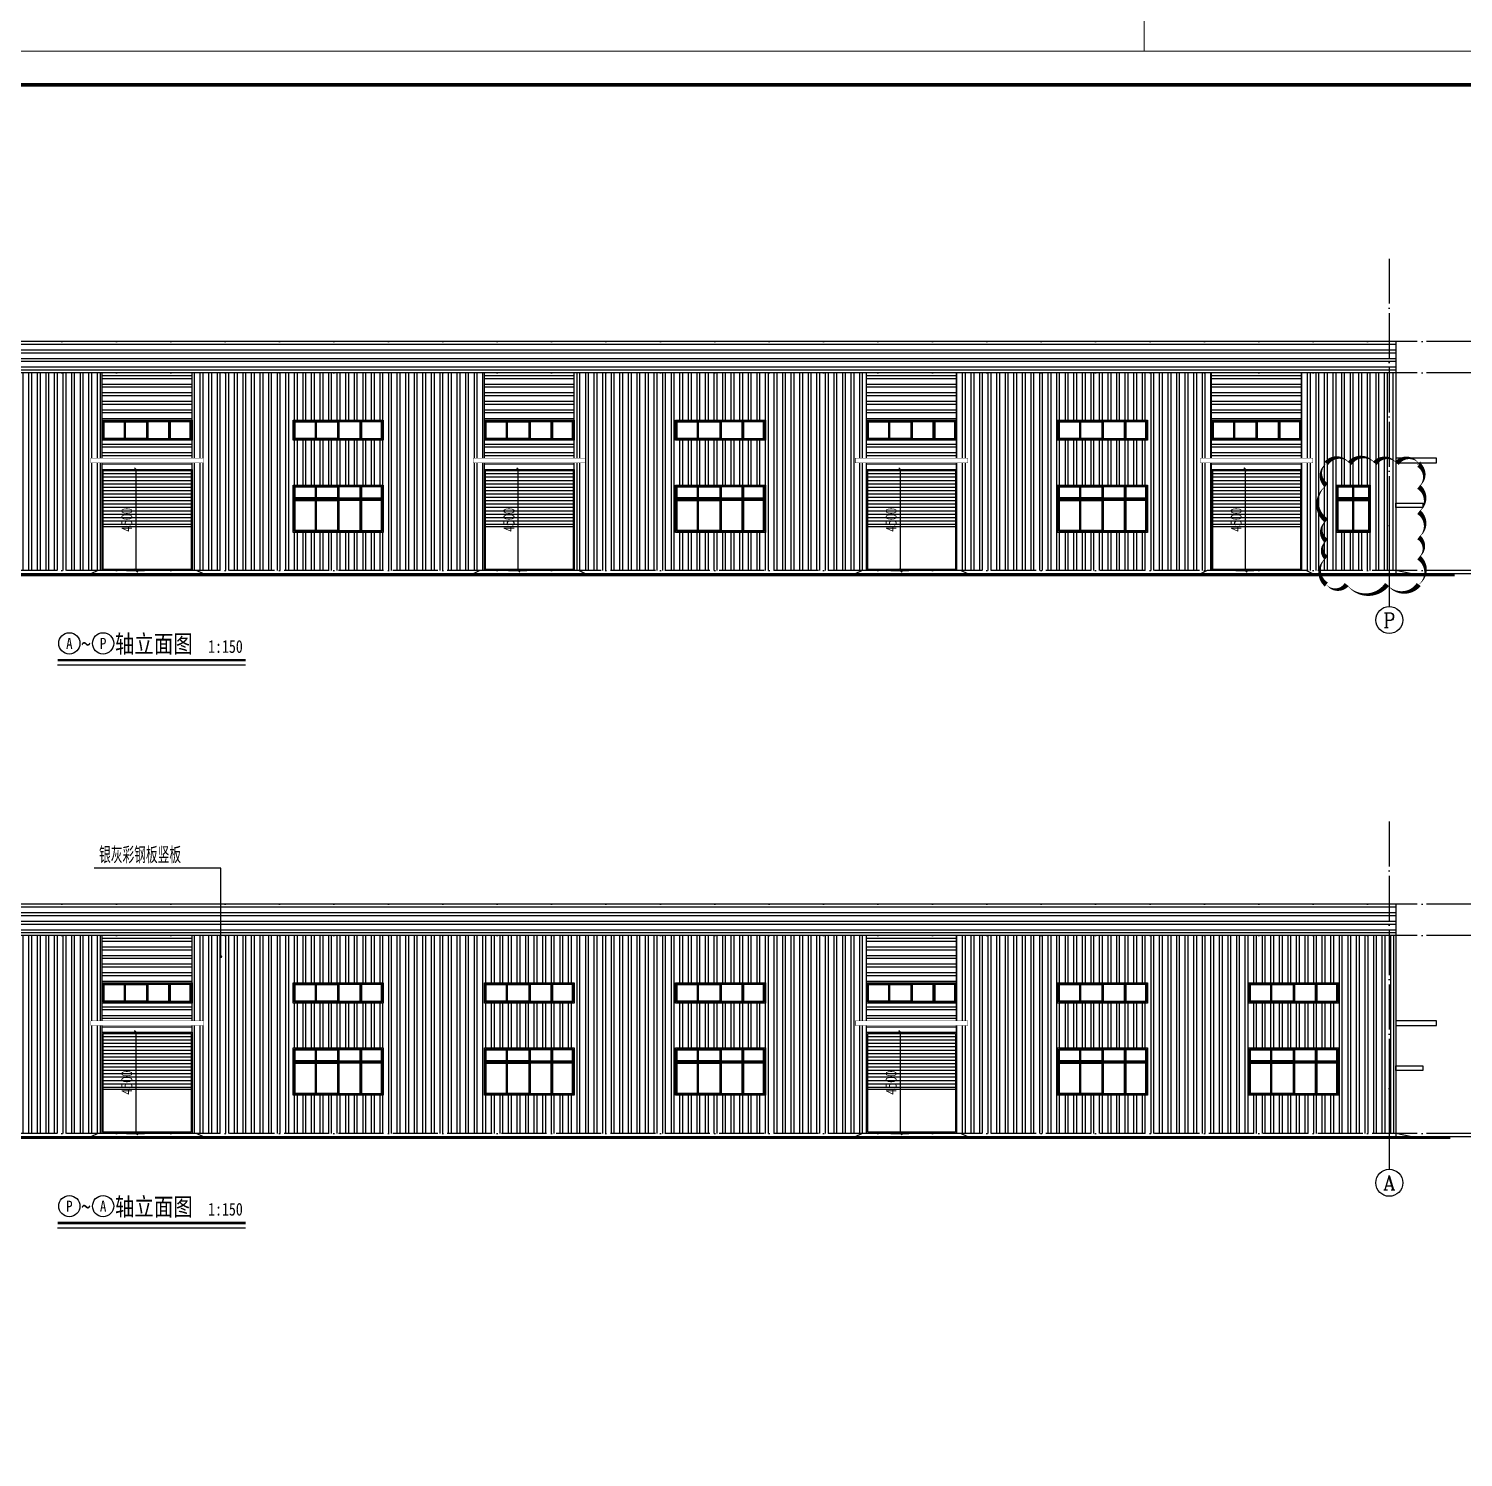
# Model space of a CAD drawing. Extents: x -275060 to -14507, y -783073 to -270523.
# Drawn here: x -116320 to -52506, y -689798 to -626224 of the extents above; entities that cross this region are included whole.
import ezdxf
from ezdxf.enums import TextEntityAlignment as Align

# ---------------------------------------------------------------- set-up
doc = ezdxf.new("R2010")
doc.units = 0
doc.header["$LTSCALE"] = 1000
doc.header["$MEASUREMENT"] = 0
doc.linetypes.add('DOTE', pattern=[2.42, 2, -0.2, 0.02, -0.2])
doc.layers.get('Defpoints').update_dxf_attribs({"color": 252})
for name, color, linetype in [('A-L-wall(建筑立面)', 2, 'Continuous'), ('AXIS', 3, 'Continuous'), ('DIM_LEAD', 3, 'Continuous'), ('DIM_SYMB', 3, 'Continuous'), ('DOTE', 1, 'Continuous'), ('PUB_DIM', 3, 'Continuous'), ('PUB_HATCH', 8, 'Continuous'), ('PUB_TAB', 7, 'Continuous'), ('STAIR', 2, 'Continuous'), ('WINDOW', 4, 'Continuous')]:
    doc.layers.add(name, color=color, linetype=linetype)
doc.layers.add('DIM_MODI', color=6, linetype='Continuous', plot=False)
doc.layers.add('TK', color=252, linetype='Continuous', lineweight=13)
doc.styles.add('_TCH_AXIS', font='COMPLEX', dxfattribs={"bigfont": 'GBCBIG'})
doc.styles.add('_TCH_DIM', font='SIMPLEX', dxfattribs={"bigfont": 'GBCBIG'})
doc.styles.add('_TCH_DIM_T3', font='SIMPLEX', dxfattribs={"width": 0.705882, "bigfont": 'GBCBIG'})
doc.styles.add('仿宋体', font='', dxfattribs={"width": 0.8})
doc.styles.get('仿宋体').set_extended_font_data('SimSun')
doc.dimstyles.new('_TCH_ARCH&&150', dxfattribs={"dimtxt": 446.25, "dimasz": 150, "dimexe": 375, "dimexo": 450, "dimgap": 189.375, "dimtad": 1, "dimdec": 0, "dimzin": 0, "dimdsep": 46, "dimtxsty": '_TCH_DIM_T3', "dimblk": 'ARCHTICK', "dimcen": 0.09, "dimclrt": 7, "dimazin": 2, "dimtfac": 1, "dimtdec": 0, "dimtix": 1, "dimtmove": 2, "dimatfit": 3, "dimfxl": 0, "dimtolj": 1, "dimtzin": 0, "dimarcsym": 0})
pattern_1 = [(90, (-909931.5, 83638.5), (-381, 3e-14), []), (90, (-909804.5, 83765.5), (-381, 3e-14), [])]
pattern_2 = [(90, (-909931.5, -22545.5), (-381, 3e-14), []), (90, (-909804.5, -22418.5), (-381, 3e-14), [])]

# ---------------------------------------------------------------- blocks, each defined once
blk = doc.blocks.new('C1')
at = {"layer": 'WINDOW'}
for p, q in [((1000, 4950), (1000, 4150)), ((2000, 4950), (2000, 4150)), ((3000, 4950), (3000, 4150)), ((1000, 2050), (1000, 50)), ((2000, 2050), (2000, 50)), ((3000, 2050), (3000, 50)), ((3950, 1500), (50, 1500)), ((3950, 1450), (50, 1450))]:
    blk.add_line(p, q, dxfattribs=at)
for points in [[(4000, 4100), (0, 4100), (0, 5000), (4000, 5000)], [(3950, 4150), (50, 4150), (50, 4950), (3950, 4950)], [(80, 4920), (970, 4920), (970, 4180), (80, 4180)], [(1030, 4920), (1970, 4920), (1970, 4180), (1030, 4180)], [(2970, 4920), (2030, 4920), (2030, 4180), (2970, 4180)], [(3920, 4920), (3030, 4920), (3030, 4180), (3920, 4180)], [(4000, 0), (0, 0), (0, 2100), (4000, 2100)], [(3950, 50), (50, 50), (50, 2050), (3950, 2050)], [(80, 2020), (970, 2020), (970, 1530), (80, 1530)], [(1030, 2020), (1970, 2020), (1970, 1530), (1030, 1530)], [(2970, 2020), (2030, 2020), (2030, 1530), (2970, 1530)], [(3920, 2020), (3030, 2020), (3030, 1530), (3920, 1530)], [(80, 1420), (970, 1420), (970, 80), (80, 80)], [(1030, 1420), (1970, 1420), (1970, 80), (1030, 80)], [(2970, 1420), (2030, 1420), (2030, 80), (2970, 80)], [(3920, 1420), (3030, 1420), (3030, 80), (3920, 80)]]:
    blk.add_lwpolyline(points, close=True, dxfattribs=at)
blk = doc.blocks.new('_ArchTick')
at = {"color": 0, "linetype": 'ByBlock', "const_width": 0.4}
blk.add_lwpolyline([(-0.5, -0.5), (0.5, 0.5)], dxfattribs=at)
blk = doc.blocks.new('*D471')
at = {"layer": 'Defpoints', "color": 0, "transparency": 16777216}
for p in [(-3870, 4650), (-2993, 4650), (-3870, 150)]:
    blk.add_point(p, dxfattribs=at)
at = {"layer": 'PUB_DIM', "color": 0, "lineweight": -2, "transparency": 16777216}
for p, q in [((-3420, 4650), (-2618, 4650)), ((-2993, 150), (-2993, 4650)), ((-3420, 150), (-2618, 150))]:
    blk.add_line(p, q, dxfattribs=at)
at = {"layer": 'PUB_DIM', "color": 0, "lineweight": -2, "transparency": 16777216, "xscale": 150, "yscale": 150, "zscale": 150}
for p, rotation in [((-2993, 4650), 90), ((-2993, 150), 270)]:
    blk.add_blockref('_ArchTick', p, dxfattribs=dict(at, rotation=rotation))
at = {"layer": 'PUB_DIM', "color": 7, "transparency": 16777216, "insert": (-3405, 2400), "char_height": 446.2, "attachment_point": 5, "rotation": 90, "style": '_TCH_DIM_T3'}
blk.add_mtext('\\A1;4500', dxfattribs=at)
blk = doc.blocks.new('TK-A0')
at = {"layer": 'TK'}
for p, q in [((1189, 841), (0, 841)), ((1189, 0), (1189, 841)), ((1179, 831), (25, 831))]:
    blk.add_line(p, q, dxfattribs=at)
at = {"layer": 'TK', "const_width": 1}
blk.add_lwpolyline([(25, 831), (1179, 831), (1179, 10), (25, 10)], close=True, dxfattribs=at)
blk = doc.blocks.new('M1')
at = {"layer": 'PUB_HATCH'}
h = blk.add_hatch(dxfattribs=at)
h.set_pattern_fill('_USER', color=256, scale=150, style=0, pattern_type=0)
h.set_pattern_definition([(180, (461751.49, 383876.83), (0, 150), [])])
h.paths.add_polyline_path([(-550, 4600), (-4450, 4600), (-4450, 2109.8), (-550, 2109.8)])
at = {"layer": 'STAIR', "const_width": 16}
blk.add_lwpolyline([(-5000, 5150), (-5000, 4950), (0, 4950), (0, 5150), (-5000, 5150)], dxfattribs=at)
at = {"layer": 'STAIR'}
blk.add_lwpolyline([(0, 0), (-300, 150), (-4700, 150), (-5000, 0)], dxfattribs=at)
at = {"layer": 'WINDOW'}
for p, q in [((-3500, 6800), (-3500, 6000)), ((-2500, 6800), (-2500, 6000)), ((-1500, 6800), (-1500, 6000)), ((-4450, 2109.8), (-550, 2109.8))]:
    blk.add_line(p, q, dxfattribs=at)
for points in [[(-500, 5950), (-4500, 5950), (-4500, 6850), (-500, 6850)], [(-550, 6000), (-4450, 6000), (-4450, 6800), (-550, 6800)], [(-4420, 6770), (-3530, 6770), (-3530, 6030), (-4420, 6030)], [(-3470, 6770), (-2530, 6770), (-2530, 6030), (-3470, 6030)], [(-1530, 6770), (-2470, 6770), (-2470, 6030), (-1530, 6030)], [(-580, 6770), (-1470, 6770), (-1470, 6030), (-580, 6030)], [(-500, 150), (-4500, 150), (-4500, 4650), (-500, 4650)], [(-550, 200), (-4450, 200), (-4450, 4600), (-550, 4600)]]:
    blk.add_lwpolyline(points, close=True, dxfattribs=at)
at = {"layer": 'PUB_DIM'}
dim = blk.add_aligned_dim(p1=(-3870, 150), p2=(-3870, 4650), distance=-877.4, dimstyle='_TCH_ARCH&&150', dxfattribs=at)
dim.commit()
dim.dimension.update_dxf_attribs({"geometry": '*D471', "text_midpoint": (-3405.1, 2400)})

msp = doc.modelspace()

# ---------------------------------------------------------------- hatches: boundary and pattern name
at = {"layer": 'PUB_HATCH'}
h = msp.add_hatch(dxfattribs=at)
h.set_pattern_fill('ANSI32,_O', color=256, scale=80, angle=135)
h.set_pattern_definition([(180, (-909931.5, 83638.5), (-3e-14, -381), []), (180, (-910058.5, 83765.5), (-3e-14, -381), [])])
h.paths.add_polyline_path([(-55800.4, -640138.1), (-166300.4, -640138.1), (-166300.4, -641538.1), (-55800.4, -641538.1)])
h.paths.add_polyline_path([(-166300.4, -640138.1), (-166600.4, -640138.1), (-166600.4, -641538.1), (-166300.4, -641538.1)])
h.paths.add_polyline_path([(-55500.4, -640138.1), (-55800.4, -640138.1), (-55800.4, -641538.1), (-55500.4, -641538.1)])
h = msp.add_hatch(dxfattribs=at)
h.set_pattern_fill('ANSI32,_O', color=256, scale=80, angle=45)
h.set_pattern_definition(pattern_1)
h.paths.add_polyline_path([(-113050.4, -641538.1), (-143050.4, -641538.1), (-143050.4, -645338.1), (-142550.4, -645338.1), (-142550.4, -645538.1), (-143050.4, -645538.1), (-143050.4, -645838.1), (-143050.4, -650338.1), (-113050.4, -650338.1), (-113050.4, -645838.1), (-113050.4, -645538.1), (-113550.4, -645538.1), (-113550.4, -645338.1), (-113050.4, -645338.1)])
h.paths.add_polyline_path([(-130050.4, -643638.1), (-126050.4, -643638.1), (-126050.4, -644538.1), (-130050.4, -644538.1)], flags=16)
h.paths.add_polyline_path([(-130000.4, -644488.1), (-130000.4, -643688.1), (-126100.4, -643688.1), (-126100.4, -644488.1)], flags=0)
h.paths.add_polyline_path([(-129970.4, -644458.1), (-129970.4, -643718.1), (-129050.4, -643718.1), (-129050.4, -644458.1), (-129020.4, -644458.1), (-129020.4, -643718.1), (-128050.4, -643718.1), (-128050.4, -644458.1), (-128020.4, -644458.1), (-128020.4, -643718.1), (-127050.4, -643718.1), (-127050.4, -644458.1), (-127020.4, -644458.1), (-127020.4, -643718.1), (-126130.4, -643718.1), (-126130.4, -644458.1), (-127050.4, -644458.1), (-127050.4, -643718.1), (-127080.4, -643718.1), (-127080.4, -644458.1), (-128050.4, -644458.1), (-128050.4, -643718.1), (-128080.4, -643718.1), (-128080.4, -644458.1), (-129050.4, -644458.1), (-129050.4, -643718.1), (-129080.4, -643718.1), (-129080.4, -644458.1)], flags=0)
h.paths.add_polyline_path([(-130050.4, -646538.1), (-126050.4, -646538.1), (-126050.4, -648638.1), (-130050.4, -648638.1)], flags=16)
h.paths.add_polyline_path([(-130000.4, -646588.1), (-126100.4, -646588.1), (-126100.4, -648588.1), (-130000.4, -648588.1)], flags=0)
h.paths.add_polyline_path([(-129970.4, -646618.1), (-129050.4, -646618.1), (-129050.4, -647108.1), (-129020.4, -647108.1), (-129020.4, -646618.1), (-128050.4, -646618.1), (-128050.4, -647108.1), (-128020.4, -647108.1), (-128020.4, -646618.1), (-127050.4, -646618.1), (-127050.4, -647108.1), (-127020.4, -647108.1), (-127020.4, -646618.1), (-126130.4, -646618.1), (-126130.4, -647138.1), (-127050.4, -647138.1), (-127050.4, -647188.1), (-126130.4, -647188.1), (-126130.4, -648558.1), (-127050.4, -648558.1), (-127050.4, -647218.1), (-127080.4, -647218.1), (-127080.4, -648558.1), (-128050.4, -648558.1), (-128050.4, -647218.1), (-128080.4, -647218.1), (-128080.4, -648558.1), (-129050.4, -648558.1), (-129050.4, -647218.1), (-129080.4, -647218.1), (-129080.4, -648558.1), (-129970.4, -648558.1), (-129970.4, -647188.1), (-129050.4, -647188.1), (-129050.4, -647138.1), (-129970.4, -647138.1)], flags=0)
h.paths.add_polyline_path([(-134550.4, -644538.1), (-138550.4, -644538.1), (-138550.4, -643638.1), (-134550.4, -643638.1)], flags=16)
h.paths.add_polyline_path([(-138500.4, -644488.1), (-138500.4, -643688.1), (-134600.4, -643688.1), (-134600.4, -644488.1)], flags=0)
h.paths.add_polyline_path([(-134630.4, -644458.1), (-135550.4, -644458.1), (-135550.4, -643718.1), (-135580.4, -643718.1), (-135580.4, -644458.1), (-136550.4, -644458.1), (-136550.4, -643718.1), (-136580.4, -643718.1), (-136580.4, -644458.1), (-137550.4, -644458.1), (-137550.4, -643718.1), (-137580.4, -643718.1), (-137580.4, -644458.1), (-138470.4, -644458.1), (-138470.4, -643718.1), (-137550.4, -643718.1), (-137550.4, -644458.1), (-137520.4, -644458.1), (-137520.4, -643718.1), (-136550.4, -643718.1), (-136550.4, -644458.1), (-136520.4, -644458.1), (-136520.4, -643718.1), (-135550.4, -643718.1), (-135550.4, -644458.1), (-135520.4, -644458.1), (-135520.4, -643718.1), (-134630.4, -643718.1)], flags=0)
h.paths.add_polyline_path([(-134550.4, -646538.1), (-134550.4, -648638.1), (-138550.4, -648638.1), (-138550.4, -646538.1)], flags=16)
h.paths.add_polyline_path([(-134600.4, -646588.1), (-134600.4, -648588.1), (-138500.4, -648588.1), (-138500.4, -646588.1)], flags=0)
h.paths.add_polyline_path([(-134630.4, -646618.1), (-134630.4, -647138.1), (-135550.4, -647138.1), (-135550.4, -647188.1), (-134630.4, -647188.1), (-134630.4, -648558.1), (-135550.4, -648558.1), (-135550.4, -647218.1), (-135580.4, -647218.1), (-135580.4, -648558.1), (-136550.4, -648558.1), (-136550.4, -647218.1), (-136580.4, -647218.1), (-136580.4, -648558.1), (-137550.4, -648558.1), (-137550.4, -647218.1), (-137580.4, -647218.1), (-137580.4, -648558.1), (-138470.4, -648558.1), (-138470.4, -647188.1), (-137550.4, -647188.1), (-137550.4, -647138.1), (-138470.4, -647138.1), (-138470.4, -646618.1), (-137550.4, -646618.1), (-137550.4, -647108.1), (-137520.4, -647108.1), (-137520.4, -646618.1), (-136550.4, -646618.1), (-136550.4, -647108.1), (-136520.4, -647108.1), (-136520.4, -646618.1), (-135550.4, -646618.1), (-135550.4, -647108.1), (-135520.4, -647108.1), (-135520.4, -646618.1)], flags=0)
h.paths.add_polyline_path([(-121550.4, -643638.1), (-117550.4, -643638.1), (-117550.4, -644538.1), (-121550.4, -644538.1)], flags=16)
h.paths.add_polyline_path([(-121500.4, -644488.1), (-121470.4, -644488.1), (-121470.4, -643688.1), (-121500.4, -643688.1), (-121500.4, -643718.1), (-120550.4, -643718.1), (-120550.4, -643688.1), (-120580.4, -643688.1), (-120580.4, -644488.1), (-120550.4, -644488.1), (-120550.4, -644458.1), (-121500.4, -644458.1)], flags=0)
h.paths.add_polyline_path([(-121550.4, -646538.1), (-117550.4, -646538.1), (-117550.4, -648638.1), (-121550.4, -648638.1)], flags=16)
h.paths.add_polyline_path([(-121500.4, -646588.1), (-117600.4, -646588.1), (-117600.4, -648588.1), (-121500.4, -648588.1)], flags=0)
h.paths.add_polyline_path([(-121470.4, -646618.1), (-120550.4, -646618.1), (-120550.4, -647108.1), (-120520.4, -647108.1), (-120520.4, -646618.1), (-119550.4, -646618.1), (-119550.4, -647108.1), (-119520.4, -647108.1), (-119520.4, -646618.1), (-118550.4, -646618.1), (-118550.4, -647108.1), (-118520.4, -647108.1), (-118520.4, -646618.1), (-117630.4, -646618.1), (-117630.4, -647138.1), (-118550.4, -647138.1), (-118550.4, -647188.1), (-117630.4, -647188.1), (-117630.4, -648558.1), (-118550.4, -648558.1), (-118550.4, -647218.1), (-118580.4, -647218.1), (-118580.4, -648558.1), (-119550.4, -648558.1), (-119550.4, -647218.1), (-119580.4, -647218.1), (-119580.4, -648558.1), (-120550.4, -648558.1), (-120550.4, -647218.1), (-120580.4, -647218.1), (-120580.4, -648558.1), (-121470.4, -648558.1), (-121470.4, -647188.1), (-120550.4, -647188.1), (-120550.4, -647138.1), (-121470.4, -647138.1)], flags=0)
h.paths.add_polyline_path([(-120520.4, -644458.1), (-120520.4, -643718.1), (-119550.4, -643718.1), (-119550.4, -644458.1), (-119520.4, -644458.1), (-119520.4, -643718.1), (-118550.4, -643718.1), (-118550.4, -644458.1), (-118520.4, -644458.1), (-118520.4, -643718.1), (-117630.4, -643718.1), (-117630.4, -644458.1), (-118550.4, -644458.1), (-118550.4, -643718.1), (-118580.4, -643718.1), (-118580.4, -644458.1), (-119550.4, -644458.1), (-119550.4, -643718.1), (-119580.4, -643718.1), (-119580.4, -644458.1)], flags=0)
h = msp.add_hatch(dxfattribs=at)
h.set_pattern_fill('ANSI32,_O', color=256, scale=80, angle=135)
h.set_pattern_definition([(180, (-875931.5, 83638.5), (-3e-14, -381), []), (180, (-876058.5, 83765.5), (-3e-14, -381), [])])
h.paths.add_polyline_path([(-109050.4, -641538.1), (-113050.4, -641538.1), (-113050.4, -643638.1), (-109050.4, -643638.1)])
h.paths.add_polyline_path([(-109050.4, -644538.1), (-113050.4, -644538.1), (-113050.4, -645338.1), (-109050.4, -645338.1)])
h.paths.add_polyline_path([(-109050.4, -645538.1), (-113050.4, -645538.1), (-113050.4, -645838.1), (-109050.4, -645838.1)])
h = msp.add_hatch(dxfattribs=at)
h.set_pattern_fill('ANSI32,_O', color=256, scale=80, angle=45)
h.set_pattern_definition(pattern_1)
h.paths.add_polyline_path([(-96050.4, -645838.1), (-96050.4, -645538.1), (-96550.4, -645538.1), (-96550.4, -645338.1), (-96050.4, -645338.1), (-96050.4, -641538.1), (-109050.4, -641538.1), (-109050.4, -645338.1), (-108550.4, -645338.1), (-108550.4, -645538.1), (-109050.4, -645538.1), (-109050.4, -645838.1), (-109050.4, -650338.1), (-96050.4, -650338.1)])
h.paths.add_polyline_path([(-100550.4, -648638.1), (-104550.4, -648638.1), (-104550.4, -646538.1), (-100550.4, -646538.1)], flags=16)
h.paths.add_polyline_path([(-100600.4, -648588.1), (-104500.4, -648588.1), (-104500.4, -646588.1), (-100600.4, -646588.1)], flags=0)
h.paths.add_polyline_path([(-100630.4, -647138.1), (-101550.4, -647138.1), (-101550.4, -647188.1), (-100630.4, -647188.1), (-100630.4, -648558.1), (-101550.4, -648558.1), (-101550.4, -647218.1), (-101580.4, -647218.1), (-101580.4, -648558.1), (-102550.4, -648558.1), (-102550.4, -647218.1), (-102580.4, -647218.1), (-102580.4, -648558.1), (-103550.4, -648558.1), (-103550.4, -647218.1), (-103580.4, -647218.1), (-103580.4, -648558.1), (-104470.4, -648558.1), (-104470.4, -647188.1), (-103550.4, -647188.1), (-103550.4, -647138.1), (-104470.4, -647138.1), (-104470.4, -646618.1), (-103550.4, -646618.1), (-103550.4, -647108.1), (-103520.4, -647108.1), (-103520.4, -646618.1), (-102550.4, -646618.1), (-102550.4, -647108.1), (-102520.4, -647108.1), (-102520.4, -646618.1), (-101550.4, -646618.1), (-101550.4, -647108.1), (-101520.4, -647108.1), (-101520.4, -646618.1), (-100630.4, -646618.1)], flags=0)
h.paths.add_polyline_path([(-100550.4, -644538.1), (-104550.4, -644538.1), (-104550.4, -643638.1), (-100550.4, -643638.1)], flags=16)
h.paths.add_polyline_path([(-100600.4, -644488.1), (-104500.4, -644488.1), (-104500.4, -643688.1), (-100600.4, -643688.1)], flags=0)
h.paths.add_polyline_path([(-100630.4, -644458.1), (-101550.4, -644458.1), (-101550.4, -643718.1), (-101580.4, -643718.1), (-101580.4, -644458.1), (-102550.4, -644458.1), (-102550.4, -643718.1), (-102580.4, -643718.1), (-102580.4, -644458.1), (-103550.4, -644458.1), (-103550.4, -643718.1), (-103580.4, -643718.1), (-103580.4, -644458.1), (-104470.4, -644458.1), (-104470.4, -643718.1), (-103550.4, -643718.1), (-103550.4, -644458.1), (-103520.4, -644458.1), (-103520.4, -643718.1), (-102550.4, -643718.1), (-102550.4, -644458.1), (-102520.4, -644458.1), (-102520.4, -643718.1), (-101550.4, -643718.1), (-101550.4, -644458.1), (-101520.4, -644458.1), (-101520.4, -643718.1), (-100630.4, -643718.1)], flags=0)
h = msp.add_hatch(dxfattribs=at)
h.set_pattern_fill('ANSI32,_O', color=256, scale=80, angle=135)
h.set_pattern_definition([(180, (-858931.5, 83638.5), (-3e-14, -381), []), (180, (-859058.5, 83765.5), (-3e-14, -381), [])])
h.paths.add_polyline_path([(-92050.4, -641538.1), (-96050.4, -641538.1), (-96050.4, -643638.1), (-92050.4, -643638.1)])
h.paths.add_polyline_path([(-92050.4, -644538.1), (-96050.4, -644538.1), (-96050.4, -645338.1), (-92050.4, -645338.1)])
h.paths.add_polyline_path([(-92050.4, -645538.1), (-96050.4, -645538.1), (-96050.4, -645838.1), (-92050.4, -645838.1)])
h = msp.add_hatch(dxfattribs=at)
h.set_pattern_fill('ANSI32,_O', color=256, scale=80, angle=45)
h.set_pattern_definition(pattern_1)
h.paths.add_polyline_path([(-79050.4, -645838.1), (-79050.4, -645538.1), (-79550.4, -645538.1), (-79550.4, -645338.1), (-79050.4, -645338.1), (-79050.4, -641538.1), (-92050.4, -641538.1), (-92050.4, -645338.1), (-91550.4, -645338.1), (-91550.4, -645538.1), (-92050.4, -645538.1), (-92050.4, -645838.1), (-92050.4, -650338.1), (-79050.4, -650338.1)])
h.paths.add_polyline_path([(-83550.4, -646538.1), (-83550.4, -648638.1), (-87550.4, -648638.1), (-87550.4, -646538.1)], flags=16)
h.paths.add_polyline_path([(-83600.4, -646588.1), (-83600.4, -648588.1), (-87500.4, -648588.1), (-87500.4, -646588.1)], flags=0)
h.paths.add_polyline_path([(-83630.4, -646618.1), (-83630.4, -647138.1), (-84550.4, -647138.1), (-84550.4, -647188.1), (-83630.4, -647188.1), (-83630.4, -648558.1), (-84550.4, -648558.1), (-84550.4, -647218.1), (-84580.4, -647218.1), (-84580.4, -648558.1), (-85550.4, -648558.1), (-85550.4, -647218.1), (-85580.4, -647218.1), (-85580.4, -648558.1), (-86550.4, -648558.1), (-86550.4, -647218.1), (-86580.4, -647218.1), (-86580.4, -648558.1), (-87470.4, -648558.1), (-87470.4, -647188.1), (-86550.4, -647188.1), (-86550.4, -647138.1), (-87470.4, -647138.1), (-87470.4, -646618.1), (-86550.4, -646618.1), (-86550.4, -647108.1), (-86520.4, -647108.1), (-86520.4, -646618.1), (-85550.4, -646618.1), (-85550.4, -647108.1), (-85520.4, -647108.1), (-85520.4, -646618.1), (-84550.4, -646618.1), (-84550.4, -647108.1), (-84520.4, -647108.1), (-84520.4, -646618.1)], flags=0)
h.paths.add_polyline_path([(-83550.4, -644538.1), (-87550.4, -644538.1), (-87550.4, -643638.1), (-83550.4, -643638.1)], flags=16)
h.paths.add_polyline_path([(-83600.4, -644488.1), (-87500.4, -644488.1), (-87500.4, -643688.1), (-83600.4, -643688.1)], flags=0)
h.paths.add_polyline_path([(-83630.4, -644458.1), (-84550.4, -644458.1), (-84550.4, -643718.1), (-84580.4, -643718.1), (-84580.4, -644458.1), (-85550.4, -644458.1), (-85550.4, -643718.1), (-85580.4, -643718.1), (-85580.4, -644458.1), (-86550.4, -644458.1), (-86550.4, -643718.1), (-86580.4, -643718.1), (-86580.4, -644458.1), (-87470.4, -644458.1), (-87470.4, -643718.1), (-86550.4, -643718.1), (-86550.4, -644458.1), (-86520.4, -644458.1), (-86520.4, -643718.1), (-85550.4, -643718.1), (-85550.4, -644458.1), (-85520.4, -644458.1), (-85520.4, -643718.1), (-84550.4, -643718.1), (-84550.4, -644458.1), (-84520.4, -644458.1), (-84520.4, -643718.1), (-83630.4, -643718.1)], flags=0)
h = msp.add_hatch(dxfattribs=at)
h.set_pattern_fill('ANSI32,_O', color=256, scale=80, angle=135)
h.set_pattern_definition([(180, (-841931.5, 83638.5), (-3e-14, -381), []), (180, (-842058.5, 83765.5), (-3e-14, -381), [])])
h.paths.add_polyline_path([(-75050.4, -641538.1), (-79050.4, -641538.1), (-79050.4, -643638.1), (-75050.4, -643638.1)])
h.paths.add_polyline_path([(-75050.4, -644538.1), (-79050.4, -644538.1), (-79050.4, -645338.1), (-75050.4, -645338.1)])
h.paths.add_polyline_path([(-75050.4, -645538.1), (-79050.4, -645538.1), (-79050.4, -645838.1), (-75050.4, -645838.1)])
h = msp.add_hatch(dxfattribs=at)
h.set_pattern_fill('ANSI32,_O', color=256, scale=80, angle=45)
h.set_pattern_definition(pattern_1)
h.paths.add_polyline_path([(-63700.4, -645538.1), (-64200.4, -645538.1), (-64200.4, -645338.1), (-63700.4, -645338.1), (-63700.4, -641538.1), (-75050.4, -641538.1), (-75050.4, -645338.1), (-74550.4, -645338.1), (-74550.4, -645538.1), (-75050.4, -645538.1), (-75050.4, -645838.1), (-75050.4, -650338.1), (-63700.4, -650338.1), (-63700.4, -645838.1)])
h.paths.add_polyline_path([(-66550.4, -646538.1), (-66550.4, -648638.1), (-70550.4, -648638.1), (-70550.4, -646538.1)], flags=16)
h.paths.add_polyline_path([(-66600.4, -646588.1), (-66600.4, -648588.1), (-70500.4, -648588.1), (-70500.4, -646588.1)], flags=0)
h.paths.add_polyline_path([(-67550.4, -646618.1), (-67550.4, -647108.1), (-67520.4, -647108.1), (-67520.4, -646618.1), (-66630.4, -646618.1), (-66630.4, -647138.1), (-67550.4, -647138.1), (-67550.4, -647188.1), (-66630.4, -647188.1), (-66630.4, -648558.1), (-67550.4, -648558.1), (-67550.4, -647218.1), (-67580.4, -647218.1), (-67580.4, -648558.1), (-68550.4, -648558.1), (-68550.4, -647218.1), (-68580.4, -647218.1), (-68580.4, -648558.1), (-69550.4, -648558.1), (-69550.4, -647218.1), (-69580.4, -647218.1), (-69580.4, -648558.1), (-70470.4, -648558.1), (-70470.4, -647188.1), (-69550.4, -647188.1), (-69550.4, -647138.1), (-70470.4, -647138.1), (-70470.4, -646618.1), (-69550.4, -646618.1), (-69550.4, -647108.1), (-69520.4, -647108.1), (-69520.4, -646618.1), (-68550.4, -646618.1), (-68550.4, -647108.1), (-68520.4, -647108.1), (-68520.4, -646618.1)], flags=0)
h.paths.add_polyline_path([(-70550.4, -644538.1), (-70550.4, -643638.1), (-66550.4, -643638.1), (-66550.4, -644538.1)], flags=16)
h.paths.add_polyline_path([(-70500.4, -644488.1), (-70500.4, -643688.1), (-66600.4, -643688.1), (-66600.4, -644488.1)], flags=0)
h.paths.add_polyline_path([(-69550.4, -644458.1), (-69550.4, -643718.1), (-69580.4, -643718.1), (-69580.4, -644458.1), (-70470.4, -644458.1), (-70470.4, -643718.1), (-69550.4, -643718.1), (-69550.4, -644458.1), (-69520.4, -644458.1), (-69520.4, -643718.1), (-68550.4, -643718.1), (-68550.4, -644458.1), (-68520.4, -644458.1), (-68520.4, -643718.1), (-67550.4, -643718.1), (-67550.4, -644458.1), (-67520.4, -644458.1), (-67520.4, -643718.1), (-66630.4, -643718.1), (-66630.4, -644458.1), (-67550.4, -644458.1), (-67550.4, -643718.1), (-67580.4, -643718.1), (-67580.4, -644458.1), (-68550.4, -644458.1), (-68550.4, -643718.1), (-68580.4, -643718.1), (-68580.4, -644458.1)], flags=0)
h = msp.add_hatch(dxfattribs=at)
h.set_pattern_fill('ANSI32,_O', color=256, scale=80, angle=135)
h.set_pattern_definition([(180, (-826581.5, 83638.5), (-3e-14, -381), []), (180, (-826708.5, 83765.5), (-3e-14, -381), [])])
h.paths.add_polyline_path([(-59700.4, -641538.1), (-63700.4, -641538.1), (-63700.4, -643638.1), (-59700.4, -643638.1)])
h.paths.add_polyline_path([(-59700.4, -644538.1), (-63700.4, -644538.1), (-63700.4, -645338.1), (-59700.4, -645338.1)])
h.paths.add_polyline_path([(-59700.4, -645538.1), (-63700.4, -645538.1), (-63700.4, -645838.1), (-59700.4, -645838.1)])
h = msp.add_hatch(dxfattribs=at)
h.set_pattern_fill('ANSI32,_O', color=256, scale=80, angle=45)
h.set_pattern_definition([(90, (0, 0), (-381, 3e-14), []), (90, (127, 127), (-381, 3e-14), [])])
h.paths.add_polyline_path([(-55800.4, -641538.1), (-59700.4, -641538.1), (-59700.4, -645338.1), (-59200.4, -645338.1), (-59200.4, -645538.1), (-59700.4, -645538.1), (-59700.4, -645838.1), (-59700.4, -650338.1), (-59500.4, -650338.1), (-55800.4, -650338.1), (-55800.4, -647724.1)])
h.paths.add_polyline_path([(-56650.4, -646538.1), (-56650.4, -648638.1), (-58150.4, -648638.1), (-58150.4, -646538.1)], flags=16)
h.paths.add_polyline_path([(-56700.4, -646588.1), (-56700.4, -648588.1), (-58100.4, -648588.1), (-58100.4, -646588.1)], flags=0)
h.paths.add_polyline_path([(-58070.4, -646618.1), (-57430.4, -646618.1), (-57430.4, -647108.1), (-58070.4, -647108.1)], flags=0)
h.paths.add_polyline_path([(-57370.4, -646618.1), (-56730.4, -646618.1), (-56730.4, -647108.1), (-57370.4, -647108.1)], flags=0)
h.paths.add_polyline_path([(-58070.4, -647218.1), (-57430.4, -647218.1), (-57430.4, -648558.1), (-58070.4, -648558.1)], flags=0)
h.paths.add_polyline_path([(-57370.4, -647218.1), (-56730.4, -647218.1), (-56730.4, -648558.1), (-57370.4, -648558.1)], flags=0)
h.paths.add_polyline_path([(-55500.4, -641538.1), (-55800.4, -641538.1), (-55800.4, -650255.6), (-55800.4, -650338.1), (-55500.4, -650338.1)])
h = msp.add_hatch(dxfattribs=at)
h.set_pattern_fill('ANSI32,_O', color=256, scale=80, angle=135)
h.set_pattern_definition([(180, (-909931.5, 58595.5), (-3e-14, -381), []), (180, (-910058.5, 58722.5), (-3e-14, -381), [])])
h.paths.add_polyline_path([(-55800.4, -665181.1), (-166300.4, -665181.1), (-166300.4, -666581.1), (-55800.4, -666581.1)])
h.paths.add_polyline_path([(-166300.4, -665181.1), (-166600.4, -665181.1), (-166600.4, -666581.1), (-166300.4, -666581.1)])
h.paths.add_polyline_path([(-55500.4, -665181.1), (-55800.4, -665181.1), (-55800.4, -666581.1), (-55500.4, -666581.1)])
h = msp.add_hatch(dxfattribs=at)
h.set_pattern_fill('ANSI32,_O', color=256, scale=80, angle=45)
h.set_pattern_definition(pattern_2)
h.paths.add_polyline_path([(-113050.4, -670881.1), (-113050.4, -670581.1), (-113550.4, -670581.1), (-113550.4, -670381.1), (-113050.4, -670381.1), (-113050.4, -666581.1), (-126050.4, -666581.1), (-126050.4, -670381.1), (-125550.4, -670381.1), (-125550.4, -670581.1), (-126050.4, -670581.1), (-126050.4, -670881.1), (-126050.4, -675381.1), (-113050.4, -675381.1)])
h.paths.add_polyline_path([(-121550.4, -673681.1), (-121550.4, -671581.1), (-117550.4, -671581.1), (-117550.4, -673681.1)], flags=16)
h.paths.add_polyline_path([(-121500.4, -673631.1), (-121500.4, -671631.1), (-117600.4, -671631.1), (-117600.4, -673631.1)], flags=0)
h.paths.add_polyline_path([(-121470.4, -673601.1), (-121470.4, -672231.1), (-120550.4, -672231.1), (-120550.4, -672181.1), (-121470.4, -672181.1), (-121470.4, -671661.1), (-120550.4, -671661.1), (-120550.4, -672151.1), (-120520.4, -672151.1), (-120520.4, -671661.1), (-119550.4, -671661.1), (-119550.4, -672151.1), (-119520.4, -672151.1), (-119520.4, -671661.1), (-118550.4, -671661.1), (-118550.4, -672151.1), (-118520.4, -672151.1), (-118520.4, -671661.1), (-117630.4, -671661.1), (-117630.4, -672181.1), (-118550.4, -672181.1), (-118550.4, -672231.1), (-117630.4, -672231.1), (-117630.4, -673601.1), (-118550.4, -673601.1), (-118550.4, -672261.1), (-118580.4, -672261.1), (-118580.4, -673601.1), (-119550.4, -673601.1), (-119550.4, -672261.1), (-119580.4, -672261.1), (-119580.4, -673601.1), (-120550.4, -673601.1), (-120550.4, -672261.1), (-120580.4, -672261.1), (-120580.4, -673601.1)], flags=0)
h.paths.add_polyline_path([(-121550.4, -669581.1), (-121550.4, -668681.1), (-117550.4, -668681.1), (-117550.4, -669581.1)], flags=16)
h.paths.add_polyline_path([(-121500.4, -669531.1), (-121500.4, -668731.1), (-117600.4, -668731.1), (-117600.4, -669531.1)], flags=0)
h.paths.add_polyline_path([(-121470.4, -669501.1), (-121470.4, -668761.1), (-120550.4, -668761.1), (-120550.4, -669501.1), (-120520.4, -669501.1), (-120520.4, -668761.1), (-119550.4, -668761.1), (-119550.4, -669501.1), (-119520.4, -669501.1), (-119520.4, -668761.1), (-118550.4, -668761.1), (-118550.4, -669501.1), (-118520.4, -669501.1), (-118520.4, -668761.1), (-117630.4, -668761.1), (-117630.4, -669501.1), (-118550.4, -669501.1), (-118550.4, -668761.1), (-118580.4, -668761.1), (-118580.4, -669501.1), (-119550.4, -669501.1), (-119550.4, -668761.1), (-119580.4, -668761.1), (-119580.4, -669501.1), (-120550.4, -669501.1), (-120550.4, -668761.1), (-120580.4, -668761.1), (-120580.4, -669501.1)], flags=0)
h = msp.add_hatch(dxfattribs=at)
h.set_pattern_fill('ANSI32,_O', color=256, scale=80, angle=135)
h.set_pattern_definition([(180, (-875931.5, 58595.5), (-3e-14, -381), []), (180, (-876058.5, 58722.5), (-3e-14, -381), [])])
h.paths.add_polyline_path([(-109050.4, -666581.1), (-113050.4, -666581.1), (-113050.4, -668681.1), (-109050.4, -668681.1)])
h.paths.add_polyline_path([(-109050.4, -669581.1), (-113050.4, -669581.1), (-113050.4, -670381.1), (-109050.4, -670381.1)])
h.paths.add_polyline_path([(-109050.4, -670581.1), (-113050.4, -670581.1), (-113050.4, -670881.1), (-109050.4, -670881.1)])
h = msp.add_hatch(dxfattribs=at)
h.set_pattern_fill('ANSI32,_O', color=256, scale=80, angle=45)
h.set_pattern_definition(pattern_2)
h.paths.add_polyline_path([(-79050.4, -670881.1), (-79050.4, -670581.1), (-79550.4, -670581.1), (-79550.4, -670381.1), (-79050.4, -670381.1), (-79050.4, -666581.1), (-109050.4, -666581.1), (-109050.4, -670381.1), (-108550.4, -670381.1), (-108550.4, -670581.1), (-109050.4, -670581.1), (-109050.4, -670881.1), (-109050.4, -675381.1), (-79050.4, -675381.1)])
h.paths.add_polyline_path([(-104550.4, -671581.1), (-100550.4, -671581.1), (-100550.4, -673681.1), (-104550.4, -673681.1)], flags=16)
h.paths.add_polyline_path([(-104500.4, -671631.1), (-100600.4, -671631.1), (-100600.4, -673631.1), (-104500.4, -673631.1)], flags=0)
h.paths.add_polyline_path([(-104470.4, -672231.1), (-103550.4, -672231.1), (-103550.4, -672181.1), (-104470.4, -672181.1), (-104470.4, -671661.1), (-103550.4, -671661.1), (-103550.4, -672151.1), (-103520.4, -672151.1), (-103520.4, -671661.1), (-102550.4, -671661.1), (-102550.4, -672151.1), (-102520.4, -672151.1), (-102520.4, -671661.1), (-101550.4, -671661.1), (-101550.4, -672151.1), (-101520.4, -672151.1), (-101520.4, -671661.1), (-100630.4, -671661.1), (-100630.4, -672181.1), (-101550.4, -672181.1), (-101550.4, -672231.1), (-100630.4, -672231.1), (-100630.4, -673601.1), (-101550.4, -673601.1), (-101550.4, -672261.1), (-101580.4, -672261.1), (-101580.4, -673601.1), (-102550.4, -673601.1), (-102550.4, -672261.1), (-102580.4, -672261.1), (-102580.4, -673601.1), (-103550.4, -673601.1), (-103550.4, -672261.1), (-103580.4, -672261.1), (-103580.4, -673601.1), (-104470.4, -673601.1)], flags=0)
h.paths.add_polyline_path([(-104550.4, -669581.1), (-104550.4, -668681.1), (-100550.4, -668681.1), (-100550.4, -669581.1)], flags=16)
h.paths.add_polyline_path([(-104500.4, -669531.1), (-104500.4, -668731.1), (-100600.4, -668731.1), (-100600.4, -669531.1)], flags=0)
h.paths.add_polyline_path([(-104470.4, -669501.1), (-104470.4, -668761.1), (-103550.4, -668761.1), (-103550.4, -669501.1), (-103520.4, -669501.1), (-103520.4, -668761.1), (-102550.4, -668761.1), (-102550.4, -669501.1), (-102520.4, -669501.1), (-102520.4, -668761.1), (-101550.4, -668761.1), (-101550.4, -669501.1), (-101520.4, -669501.1), (-101520.4, -668761.1), (-100630.4, -668761.1), (-100630.4, -669501.1), (-101550.4, -669501.1), (-101550.4, -668761.1), (-101580.4, -668761.1), (-101580.4, -669501.1), (-102550.4, -669501.1), (-102550.4, -668761.1), (-102580.4, -668761.1), (-102580.4, -669501.1), (-103550.4, -669501.1), (-103550.4, -668761.1), (-103580.4, -668761.1), (-103580.4, -669501.1)], flags=0)
h.paths.add_polyline_path([(-96050.4, -671581.1), (-92050.4, -671581.1), (-92050.4, -673681.1), (-96050.4, -673681.1)], flags=16)
h.paths.add_polyline_path([(-96000.4, -671631.1), (-92100.4, -671631.1), (-92100.4, -673631.1), (-96000.4, -673631.1)], flags=0)
h.paths.add_polyline_path([(-95970.4, -672231.1), (-95050.4, -672231.1), (-95050.4, -672181.1), (-95970.4, -672181.1), (-95970.4, -671661.1), (-95050.4, -671661.1), (-95050.4, -672151.1), (-95020.4, -672151.1), (-95020.4, -671661.1), (-94050.4, -671661.1), (-94050.4, -672151.1), (-94020.4, -672151.1), (-94020.4, -671661.1), (-93050.4, -671661.1), (-93050.4, -672151.1), (-93020.4, -672151.1), (-93020.4, -671661.1), (-92130.4, -671661.1), (-92130.4, -672181.1), (-93050.4, -672181.1), (-93050.4, -672231.1), (-92130.4, -672231.1), (-92130.4, -673601.1), (-93050.4, -673601.1), (-93050.4, -672261.1), (-93080.4, -672261.1), (-93080.4, -673601.1), (-94050.4, -673601.1), (-94050.4, -672261.1), (-94080.4, -672261.1), (-94080.4, -673601.1), (-95050.4, -673601.1), (-95050.4, -672261.1), (-95080.4, -672261.1), (-95080.4, -673601.1), (-95970.4, -673601.1)], flags=0)
h.paths.add_polyline_path([(-96050.4, -669581.1), (-96050.4, -668681.1), (-92050.4, -668681.1), (-92050.4, -669581.1)], flags=16)
h.paths.add_polyline_path([(-96000.4, -669531.1), (-96000.4, -668731.1), (-92100.4, -668731.1), (-92100.4, -669531.1)], flags=0)
h.paths.add_polyline_path([(-95970.4, -669501.1), (-95970.4, -668761.1), (-95050.4, -668761.1), (-95050.4, -669501.1), (-95020.4, -669501.1), (-95020.4, -668761.1), (-94050.4, -668761.1), (-94050.4, -669501.1), (-94020.4, -669501.1), (-94020.4, -668761.1), (-93050.4, -668761.1), (-93050.4, -669501.1), (-93020.4, -669501.1), (-93020.4, -668761.1), (-92130.4, -668761.1), (-92130.4, -669501.1), (-93050.4, -669501.1), (-93050.4, -668761.1), (-93080.4, -668761.1), (-93080.4, -669501.1), (-94050.4, -669501.1), (-94050.4, -668761.1), (-94080.4, -668761.1), (-94080.4, -669501.1), (-95050.4, -669501.1), (-95050.4, -668761.1), (-95080.4, -668761.1), (-95080.4, -669501.1)], flags=0)
h.paths.add_polyline_path([(-87550.4, -671581.1), (-83550.4, -671581.1), (-83550.4, -673681.1), (-87550.4, -673681.1)], flags=16)
h.paths.add_polyline_path([(-87500.4, -671631.1), (-83600.4, -671631.1), (-83600.4, -673631.1), (-87500.4, -673631.1)], flags=0)
h.paths.add_polyline_path([(-87470.4, -672231.1), (-86550.4, -672231.1), (-86550.4, -672181.1), (-87470.4, -672181.1), (-87470.4, -671661.1), (-86550.4, -671661.1), (-86550.4, -672151.1), (-86520.4, -672151.1), (-86520.4, -671661.1), (-85550.4, -671661.1), (-85550.4, -672151.1), (-85520.4, -672151.1), (-85520.4, -671661.1), (-84550.4, -671661.1), (-84550.4, -672151.1), (-84520.4, -672151.1), (-84520.4, -671661.1), (-83630.4, -671661.1), (-83630.4, -672181.1), (-84550.4, -672181.1), (-84550.4, -672231.1), (-83630.4, -672231.1), (-83630.4, -673601.1), (-84550.4, -673601.1), (-84550.4, -672261.1), (-84580.4, -672261.1), (-84580.4, -673601.1), (-85550.4, -673601.1), (-85550.4, -672261.1), (-85580.4, -672261.1), (-85580.4, -673601.1), (-86550.4, -673601.1), (-86550.4, -672261.1), (-86580.4, -672261.1), (-86580.4, -673601.1), (-87470.4, -673601.1)], flags=0)
h.paths.add_polyline_path([(-87550.4, -669581.1), (-87550.4, -668681.1), (-83550.4, -668681.1), (-83550.4, -669581.1)], flags=16)
h.paths.add_polyline_path([(-87500.4, -669531.1), (-87500.4, -668731.1), (-83600.4, -668731.1), (-83600.4, -669531.1)], flags=0)
h.paths.add_polyline_path([(-87470.4, -669501.1), (-87470.4, -668761.1), (-86550.4, -668761.1), (-86550.4, -669501.1), (-86520.4, -669501.1), (-86520.4, -668761.1), (-85550.4, -668761.1), (-85550.4, -669501.1), (-85520.4, -669501.1), (-85520.4, -668761.1), (-84550.4, -668761.1), (-84550.4, -669501.1), (-84520.4, -669501.1), (-84520.4, -668761.1), (-83630.4, -668761.1), (-83630.4, -669501.1), (-84550.4, -669501.1), (-84550.4, -668761.1), (-84580.4, -668761.1), (-84580.4, -669501.1), (-85550.4, -669501.1), (-85550.4, -668761.1), (-85580.4, -668761.1), (-85580.4, -669501.1), (-86550.4, -669501.1), (-86550.4, -668761.1), (-86580.4, -668761.1), (-86580.4, -669501.1)], flags=0)
h = msp.add_hatch(dxfattribs=at)
h.set_pattern_fill('ANSI32,_O', color=256, scale=80, angle=135)
h.set_pattern_definition([(180, (-841931.5, 58595.5), (-3e-14, -381), []), (180, (-842058.5, 58722.5), (-3e-14, -381), [])])
h.paths.add_polyline_path([(-75050.4, -666581.1), (-79050.4, -666581.1), (-79050.4, -668681.1), (-75050.4, -668681.1)])
h.paths.add_polyline_path([(-75050.4, -669581.1), (-79050.4, -669581.1), (-79050.4, -670381.1), (-75050.4, -670381.1)])
h.paths.add_polyline_path([(-75050.4, -670581.1), (-79050.4, -670581.1), (-79050.4, -670881.1), (-75050.4, -670881.1)])
h = msp.add_hatch(dxfattribs=at)
h.set_pattern_fill('ANSI32,_O', color=256, scale=80, angle=45)
h.set_pattern_definition(pattern_2)
h.paths.add_polyline_path([(-55800.4, -666581.1), (-75050.4, -666581.1), (-75050.4, -670381.1), (-74550.4, -670381.1), (-74550.4, -670581.1), (-75050.4, -670581.1), (-75050.4, -670881.1), (-75050.4, -675381.1), (-55800.4, -675381.1), (-55800.4, -672767.1)])
h.paths.add_polyline_path([(-70550.4, -671581.1), (-66550.4, -671581.1), (-66550.4, -673681.1), (-70550.4, -673681.1)], flags=16)
h.paths.add_polyline_path([(-70500.4, -671631.1), (-66600.4, -671631.1), (-66600.4, -673631.1), (-70500.4, -673631.1)], flags=0)
h.paths.add_polyline_path([(-70470.4, -672181.1), (-70470.4, -671661.1), (-69550.4, -671661.1), (-69550.4, -672151.1), (-69520.4, -672151.1), (-69520.4, -671661.1), (-68550.4, -671661.1), (-68550.4, -672151.1), (-68520.4, -672151.1), (-68520.4, -671661.1), (-67550.4, -671661.1), (-67550.4, -672151.1), (-67520.4, -672151.1), (-67520.4, -671661.1), (-66630.4, -671661.1), (-66630.4, -672181.1), (-67550.4, -672181.1), (-67550.4, -672231.1), (-66630.4, -672231.1), (-66630.4, -673601.1), (-67550.4, -673601.1), (-67550.4, -672261.1), (-67580.4, -672261.1), (-67580.4, -673601.1), (-68550.4, -673601.1), (-68550.4, -672261.1), (-68580.4, -672261.1), (-68580.4, -673601.1), (-69550.4, -673601.1), (-69550.4, -672261.1), (-69580.4, -672261.1), (-69580.4, -673601.1), (-70470.4, -673601.1), (-70470.4, -672231.1), (-69550.4, -672231.1), (-69550.4, -672181.1)], flags=0)
h.paths.add_polyline_path([(-70550.4, -669581.1), (-70550.4, -668681.1), (-66550.4, -668681.1), (-66550.4, -669581.1)], flags=16)
h.paths.add_polyline_path([(-70500.4, -669531.1), (-70500.4, -668731.1), (-66600.4, -668731.1), (-66600.4, -669531.1)], flags=0)
h.paths.add_polyline_path([(-70470.4, -669501.1), (-70470.4, -668761.1), (-69550.4, -668761.1), (-69550.4, -669501.1), (-69520.4, -669501.1), (-69520.4, -668761.1), (-68550.4, -668761.1), (-68550.4, -669501.1), (-68520.4, -669501.1), (-68520.4, -668761.1), (-67550.4, -668761.1), (-67550.4, -669501.1), (-67520.4, -669501.1), (-67520.4, -668761.1), (-66630.4, -668761.1), (-66630.4, -669501.1), (-67550.4, -669501.1), (-67550.4, -668761.1), (-67580.4, -668761.1), (-67580.4, -669501.1), (-68550.4, -669501.1), (-68550.4, -668761.1), (-68580.4, -668761.1), (-68580.4, -669501.1), (-69550.4, -669501.1), (-69550.4, -668761.1), (-69580.4, -668761.1), (-69580.4, -669501.1)], flags=0)
h.paths.add_polyline_path([(-62050.4, -671581.1), (-58050.4, -671581.1), (-58050.4, -673681.1), (-62050.4, -673681.1)], flags=16)
h.paths.add_polyline_path([(-62000.4, -671631.1), (-58100.4, -671631.1), (-58100.4, -673631.1), (-62000.4, -673631.1)], flags=0)
h.paths.add_polyline_path([(-61970.4, -672181.1), (-61970.4, -671661.1), (-61050.4, -671661.1), (-61050.4, -672151.1), (-61020.4, -672151.1), (-61020.4, -671661.1), (-60050.4, -671661.1), (-60050.4, -672151.1), (-60020.4, -672151.1), (-60020.4, -671661.1), (-59050.4, -671661.1), (-59050.4, -672151.1), (-59020.4, -672151.1), (-59020.4, -671661.1), (-58130.4, -671661.1), (-58130.4, -672181.1), (-59050.4, -672181.1), (-59050.4, -672231.1), (-58130.4, -672231.1), (-58130.4, -673601.1), (-59050.4, -673601.1), (-59050.4, -672261.1), (-59080.4, -672261.1), (-59080.4, -673601.1), (-60050.4, -673601.1), (-60050.4, -672261.1), (-60080.4, -672261.1), (-60080.4, -673601.1), (-61050.4, -673601.1), (-61050.4, -672261.1), (-61080.4, -672261.1), (-61080.4, -673601.1), (-61970.4, -673601.1), (-61970.4, -672231.1), (-61050.4, -672231.1), (-61050.4, -672181.1)], flags=0)
h.paths.add_polyline_path([(-62050.4, -669581.1), (-62050.4, -668681.1), (-58050.4, -668681.1), (-58050.4, -669581.1)], flags=16)
h.paths.add_polyline_path([(-62000.4, -669531.1), (-62000.4, -668731.1), (-58100.4, -668731.1), (-58100.4, -669531.1)], flags=0)
h.paths.add_polyline_path([(-61970.4, -669501.1), (-61970.4, -668761.1), (-61050.4, -668761.1), (-61050.4, -669501.1), (-61020.4, -669501.1), (-61020.4, -668761.1), (-60050.4, -668761.1), (-60050.4, -669501.1), (-60020.4, -669501.1), (-60020.4, -668761.1), (-59050.4, -668761.1), (-59050.4, -669501.1), (-59020.4, -669501.1), (-59020.4, -668761.1), (-58130.4, -668761.1), (-58130.4, -669501.1), (-59050.4, -669501.1), (-59050.4, -668761.1), (-59080.4, -668761.1), (-59080.4, -669501.1), (-60050.4, -669501.1), (-60050.4, -668761.1), (-60080.4, -668761.1), (-60080.4, -669501.1), (-61050.4, -669501.1), (-61050.4, -668761.1), (-61080.4, -668761.1), (-61080.4, -669501.1)], flags=0)
h.paths.add_polyline_path([(-55500.4, -666581.1), (-55800.4, -666581.1), (-55800.4, -675298.6), (-55800.4, -675381.1), (-55500.4, -675381.1)])

# ---------------------------------------------------------------- linework, layer by layer
at = {"layer": 'A-L-wall(建筑立面)'}
for p, q in [((-55500.4, -640138.1), (-166600.4, -640138.1)), ((-55500.4, -640138.1), (-55500.4, -650488.1)), ((-52892.3, -650488.1), (-169275.2, -650488.1)), ((-54800.4, -650488.1), (-55500.4, -650338.1)), ((-55500.4, -665181.1), (-166600.4, -665181.1)), ((-55500.4, -665181.1), (-55500.4, -675531.1)), ((-53079.8, -675531.1), (-169275.2, -675531.1)), ((-54800.4, -675531.1), (-55500.4, -675381.1))]:
    msp.add_line(p, q, dxfattribs=at)
at = {"layer": 'A-L-wall(建筑立面)', "const_width": 100}
for points in [[(-52892.3, -650538.1), (-169275.2, -650538.1)], [(-53079.8, -675581.1), (-169275.2, -675581.1)]]:
    msp.add_lwpolyline(points, dxfattribs=at)
at = {"layer": 'AXIS'}
for p, q in [((-55800.4, -647724.1), (-55800.4, -651939.5)), ((-55800.4, -672767.1), (-55800.4, -676982.5))]:
    msp.add_line(p, q, dxfattribs=at)
for centre in [(-55800.4, -652539.5), (-55800.4, -677582.5)]:
    msp.add_circle(centre, 600, dxfattribs=at)
at = {"layer": 'DIM_LEAD'}
for p, q in [((-107772.2, -663586.6), (-113413.2, -663586.6)), ((-107772.2, -667519.5), (-107772.2, -663586.6))]:
    msp.add_line(p, q, dxfattribs=at)
at = {"layer": 'DIM_LEAD', "const_width": 60}
msp.add_lwpolyline([(-107772.2, -667549.5, 1), (-107772.2, -667489.5, 1)], format="xyb", close=True, dxfattribs=at)
at = {"layer": 'DIM_MODI'}
msp.add_lwpolyline([(-58596.5, -645568.5, 0, 225, 0.5), (-58596.5, -646543.5, 0, 225, 0.5), (-58596.5, -648118.5, 0, 225, 0.5), (-58596.5, -649018.5, 0, 225, 0.5), (-58596.5, -649768.5, 0, 225, 0.5), (-58596.5, -650958.5, 0, 225, 0.5), (-57696.5, -650958.5, 0, 225, 0.5), (-55896.5, -650958.5, 0, 225, 0.5), (-54488.5, -650958.5, 0, 225, 0.5), (-54488.5, -649758.5, 0, 225, 0.5), (-54488.5, -648858.5, 0, 225, 0.5), (-54488.5, -647733.5, 0, 225, 0.5), (-54488.5, -646608.5, 0, 225, 0.5), (-54488.5, -645633.5, 0, 225, 0.5), (-54488.5, -645568.5, 0, 225, 0.5), (-55463.5, -645568.5, 0, 225, 0.5), (-56438.5, -645568.5, 0, 225, 0.5), (-57563.5, -645568.5, 0, 225, 0.5)], format="xyseb", close=True, dxfattribs=at)
at = {"layer": 'DIM_SYMB', "const_width": 105}
for points in [[(-115038.1, -654327.7), (-106674.5, -654327.7)], [(-115038.1, -679370.7), (-106674.5, -679370.7)]]:
    msp.add_lwpolyline(points, dxfattribs=at)
at = {"layer": 'DIM_SYMB'}
for points in [[(-115038.1, -654537.7), (-106674.5, -654537.7)], [(-115038.1, -679580.7), (-106674.5, -679580.7)]]:
    msp.add_lwpolyline(points, dxfattribs=at)
at = {"layer": 'DIM_SYMB', "color": 7}
for centre in [(-114513.1, -653578), (-113009.4, -653578), (-114513.1, -678621), (-113009.4, -678621)]:
    msp.add_circle(centre, 472.5, dxfattribs=at)
at = {"layer": 'DOTE', "color": 252, "linetype": 'DOTE'}
for p, q in [((-55800.4, -636458.5), (-55800.4, -650255.6)), ((-42461.7, -640138.1), (-180400.7, -640138.1)), ((-42461.7, -641538.1), (-180400.7, -641538.1)), ((-42461.7, -650338.1), (-180400.7, -650338.1)), ((-42461.7, -650488.1), (-180400.7, -650488.1)), ((-55800.4, -661501.5), (-55800.4, -675298.6)), ((-42461.7, -665181.1), (-180400.7, -665181.1)), ((-42461.7, -666581.1), (-180400.7, -666581.1)), ((-42461.7, -675381.1), (-180400.7, -675381.1)), ((-42461.7, -675531.1), (-180400.7, -675531.1))]:
    msp.add_line(p, q, dxfattribs=at)
at = {"layer": 'PUB_TAB'}
for p, q in [((-55500.4, -641538.1), (-166600.4, -641538.1)), ((-113050.4, -645338.1), (-113050.4, -641538.1)), ((-109050.4, -645338.1), (-109050.4, -641538.1)), ((-96050.4, -645338.1), (-96050.4, -641538.1)), ((-92050.4, -645338.1), (-92050.4, -641538.1)), ((-79050.4, -645338.1), (-79050.4, -641538.1)), ((-75050.4, -645338.1), (-75050.4, -641538.1)), ((-63700.4, -645338.1), (-63700.4, -641538.1)), ((-59700.4, -645338.1), (-59700.4, -641538.1)), ((-113050.4, -645838.1), (-113050.4, -645538.1)), ((-109050.4, -645838.1), (-109050.4, -645538.1)), ((-96050.4, -645838.1), (-96050.4, -645538.1)), ((-92050.4, -645838.1), (-92050.4, -645538.1)), ((-79050.4, -645838.1), (-79050.4, -645538.1)), ((-75050.4, -645838.1), (-75050.4, -645538.1)), ((-63700.4, -645838.1), (-63700.4, -645538.1)), ((-59700.4, -645838.1), (-59700.4, -645538.1)), ((-55500.4, -666581.1), (-166600.4, -666581.1)), ((-113050.4, -670381.1), (-113050.4, -666581.1)), ((-109050.4, -670381.1), (-109050.4, -666581.1)), ((-79050.4, -670381.1), (-79050.4, -666581.1)), ((-75050.4, -670381.1), (-75050.4, -666581.1)), ((-113050.4, -670881.1), (-113050.4, -670581.1)), ((-109050.4, -670881.1), (-109050.4, -670581.1)), ((-79050.4, -670881.1), (-79050.4, -670581.1)), ((-75050.4, -670881.1), (-75050.4, -670581.1))]:
    msp.add_line(p, q, dxfattribs=at)
for points in [[(-55500.4, -645538.1), (-53700.4, -645538.1), (-53700.4, -645338.1), (-55500.4, -645338.1)], [(-54300.4, -647338.1), (-54300.4, -647538.1), (-55500.4, -647538.1), (-55500.4, -647338.1), (-54300.4, -647338.1)], [(-55500.4, -670581.1), (-53700.4, -670581.1), (-53700.4, -670381.1), (-55500.4, -670381.1)], [(-54300.4, -672381.1), (-54300.4, -672581.1), (-55500.4, -672581.1), (-55500.4, -672381.1), (-54300.4, -672381.1)]]:
    msp.add_lwpolyline(points, dxfattribs=at)
at = {"layer": 'WINDOW'}
for p, q in [((-57400.4, -646588.1), (-57400.4, -648588.1)), ((-56700.4, -647138.1), (-58100.4, -647138.1)), ((-56700.4, -647188.1), (-58100.4, -647188.1))]:
    msp.add_line(p, q, dxfattribs=at)
for points in [[(-56650.4, -648638.1), (-58150.4, -648638.1), (-58150.4, -646538.1), (-56650.4, -646538.1)], [(-56700.4, -648588.1), (-58100.4, -648588.1), (-58100.4, -646588.1), (-56700.4, -646588.1)], [(-58070.4, -646618.1), (-57430.4, -646618.1), (-57430.4, -647108.1), (-58070.4, -647108.1)], [(-57370.4, -646618.1), (-56730.4, -646618.1), (-56730.4, -647108.1), (-57370.4, -647108.1)], [(-58070.4, -647218.1), (-57430.4, -647218.1), (-57430.4, -648558.1), (-58070.4, -648558.1)], [(-57370.4, -647218.1), (-56730.4, -647218.1), (-56730.4, -648558.1), (-57370.4, -648558.1)]]:
    msp.add_lwpolyline(points, close=True, dxfattribs=at)

# ---------------------------------------------------------------- block references
for name, p in [('M1', (-108550.4, -650488.1)), ('C1', (-104550.4, -648638.1)), ('M1', (-91550.4, -650488.1)), ('C1', (-87550.4, -648638.1)), ('M1', (-74550.4, -650488.1)), ('C1', (-70550.4, -648638.1)), ('M1', (-59200.4, -650488.1)), ('M1', (-108550.4, -675531.1)), ('C1', (-104550.4, -673681.1)), ('C1', (-96050.4, -673681.1)), ('C1', (-87550.4, -673681.1)), ('M1', (-74550.4, -675531.1)), ('C1', (-70550.4, -673681.1)), ('C1', (-62050.4, -673681.1))]:
    msp.add_blockref(name, p)
at = {"layer": 'TK', "xscale": 150, "yscale": 150, "zscale": 150, "rotation": 270}
msp.add_blockref('TK-A0', (-192857.2, -448872.7), dxfattribs=at)
at = {"layer": 'TK', "xscale": 150, "yscale": 150, "zscale": 150}
msp.add_blockref('TK-A0', (-192857.2, -753372.7), dxfattribs=at)

# ---------------------------------------------------------------- texts
at = {"layer": 'AXIS', "color": 7, "style": '_TCH_AXIS'}
for s, height, p, p2 in [('P', 652.9, (-56064.6, -652865.9), (-55536.1, -652865.9)), ('A', 637.8, (-56073.7, -677901.4), (-55527, -677901.4))]:
    msp.add_text(s, height=height, dxfattribs=at).set_placement(p, p2, align=Align.FIT)
at = {"layer": 'DIM_LEAD', "color": 7, "style": '_TCH_DIM'}
msp.add_text('银灰彩钢板竖板', height=723.4, dxfattribs=at).set_placement((-113188.2, -663361.6))
at = {"layer": 'DIM_SYMB', "color": 7, "style": '仿宋体'}
for s, height, width, p, p2 in [('A', 489.4, 1.022857, (-114656.2, -653822.7), (-114369.9, -653822.7)), ('P', 486.4, 1.046784, (-113155, -653821.3), (-112863.7, -653821.3)), ('P', 486.4, 1.046784, (-114658.7, -678864.3), (-114367.4, -678864.3)), ('A', 489.4, 1.022857, (-113152.6, -678865.7), (-112866.2, -678865.7))]:
    msp.add_text(s, height=height, dxfattribs=dict(at, width=width)).set_placement(p, p2, align=Align.FIT)
at = {"layer": 'DIM_SYMB', "color": 7, "style": '仿宋体', "width": 0.8}
for s, height, p in [('轴立面图', 793.04, (-112484.4, -653998)), ('1:150', 566.46, (-108338.4, -653998)), ('~', 793, (-113988.1, -653998)), ('轴立面图', 793.04, (-112484.4, -679041)), ('~', 793, (-113988.1, -679041)), ('1:150', 566.46, (-108338.4, -679041))]:
    msp.add_text(s, height=height, dxfattribs=at).set_placement(p)

doc.saveas('drawing.dxf')
